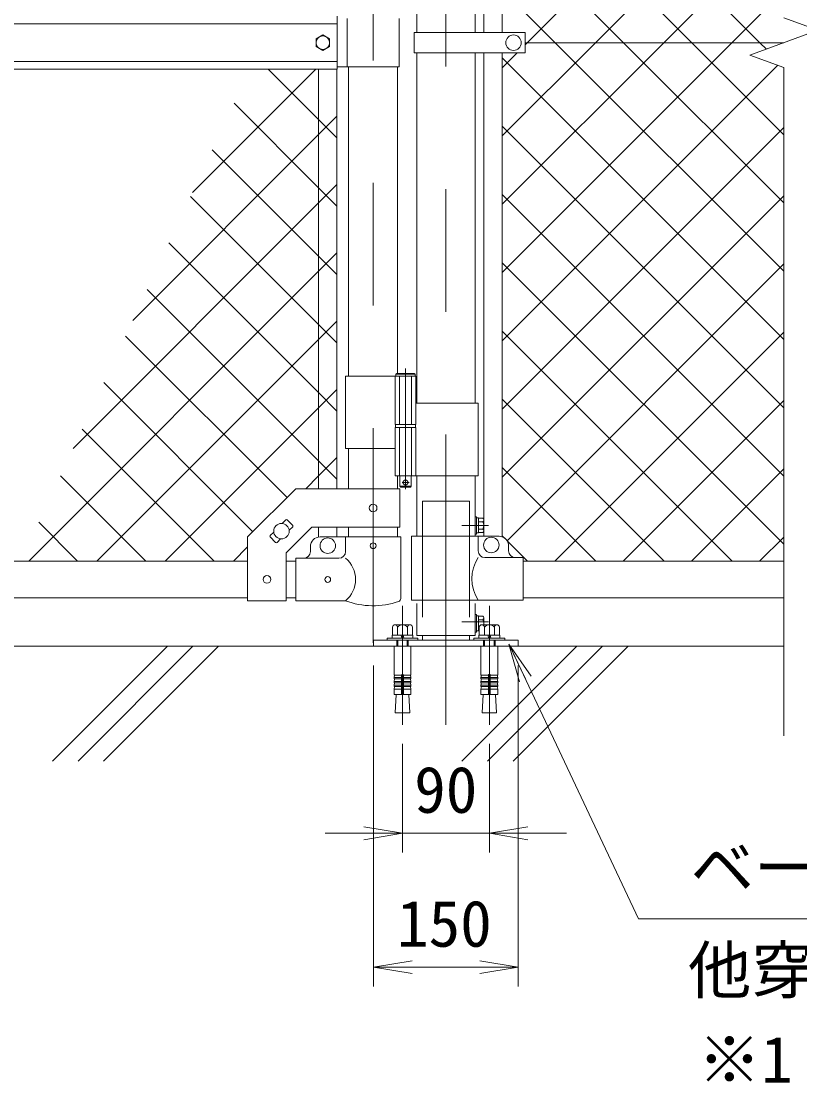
# Model space of a CAD drawing. Units: millimetres, scale not verified. Extents: x -4200 to 4200, y -2970 to 2970.
# Drawn here: x 1802 to 2609, y -491 to 609 of the extents above; entities that cross this region are included whole.
import ezdxf
from ezdxf.enums import TextEntityAlignment as Align

# ---------------------------------------------------------------- set-up
doc = ezdxf.new("R2010")
doc.units = ezdxf.units.MM
doc.header["$LTSCALE"] = 20
doc.linetypes.add('DASHED', pattern=[7.5, 6, -1.5])
doc.linetypes.add('USER1', pattern=[50.8, 31.75, -6.35, 6.35, -6.35])
for name, color, linetype, lineweight in [('0-1_D-BMK', 2, 'USER1', 13), ('0-2_D-STR1', 1, 'Continuous', 18), ('0-3_D-STR3', 3, 'Continuous', 13), ('0-4_D-STR-DIM', 7, 'Continuous', 9), ('0-5_0', 3, 'Continuous', 18), ('0-6_D-STR-TXT', 7, 'Continuous', 9), ('0-7_D-STR2', 7, 'Continuous', 9), ('0-9_D-BGD', 7, 'Continuous', 9), ('0-A_1', 7, 'Continuous', 9)]:
    doc.layers.add(name, color=color, linetype=linetype, lineweight=lineweight)
doc.styles.add('ＭＳ ゴシック', font='')
doc.styles.get('ＭＳ ゴシック').set_extended_font_data('MS Gothic')

# ---------------------------------------------------------------- blocks, each defined once
blk = doc.blocks.new('_Open')
at = {"layer": '0-5_0', "color": 7, "lineweight": 9}
blk.add_line((-20, 3.33), (0, 0), dxfattribs=at)
blk.add_lwpolyline([(-20, -3.33), (0, 0), (-20, 0)], dxfattribs=at)

msp = doc.modelspace()

# ---------------------------------------------------------------- linework, layer by layer
at = {"layer": '0-1_D-BMK'}
for p, q in [((2166.91, 1203.33), (2166.91, -35.07)), ((2242.31, 1196.83), (2242.31, -119.81)), ((2200.47, 249.01), (2200.47, 124.13)), ((2196.85, 131.09), (2204.1, 131.09)), ((2286.29, 86.59), (2258.84, 86.59)), ((2197.31, 3.19), (2197.31, -119.81)), ((2287.31, 3.19), (2287.31, -119.81)), ((2286.29, -13.41), (2258.84, -13.41))]:
    msp.add_line(p, q, dxfattribs=at)
at = {"layer": '0-2_D-STR1'}
for p, q in [((2212.06, 904.09), (2212.06, 597.09)), ((2272.56, 904.09), (2272.56, 597.09)), ((2212.06, 576.09), (2212.06, 213.09)), ((2272.56, 576.09), (2272.56, 213.09)), ((2141.51, 561.59), (2141.51, 241.09)), ((2192.31, 561.59), (2192.31, 244.09)), ((2141.51, 166.09), (2141.51, 124.64)), ((2192.31, 138.09), (2192.31, 124.64)), ((2212.06, 138.09), (2212.06, 75.29)), ((2272.56, 138.09), (2272.56, 75.29)), ((2141.51, 84.64), (2141.51, 74.59)), ((2192.31, 84.64), (2192.31, 74.59)), ((2036.91, 49.59), (1402.71, 49.59)), ((2086.91, 49.59), (2076.91, 49.59)), ((2322.31, 49.59), (2592.31, 49.59)), ((2036.91, 11.59), (1402.71, 11.59)), ((2086.91, 11.59), (2076.91, 11.59)), ((2322.31, 11.59), (2592.31, 11.59)), ((2212.06, 5.69), (2212.06, -27.41)), ((2272.56, 5.69), (2272.56, -27.41)), ((2212.06, -27.41), (2272.56, -27.41))]:
    msp.add_line(p, q, dxfattribs=at)
at = {"layer": '0-3_D-STR3'}
for p, q in [((2300.66, 597.09), (2300.66, 1099.87)), ((2281.66, 597.09), (2281.66, 1099.29)), ((1309.81, 606.09), (2129.81, 606.09)), ((2129.81, 559.09), (2129.81, 614.09)), ((2139.91, 611.59), (2139.91, 561.59)), ((2193.91, 611.59), (2193.91, 561.59)), ((2209.51, 597.09), (2209.51, 576.09)), ((2209.51, 597.09), (2324.31, 597.09)), ((2324.31, 597.09), (2324.31, 576.09)), ((2592.31, 586.59), (2324.31, 586.59)), ((2209.51, 576.09), (2324.31, 576.09)), ((2281.66, 75.29), (2281.66, 576.09)), ((2300.66, 74.72), (2300.66, 576.09)), ((1309.81, 567.09), (2129.81, 567.09)), ((2193.91, 561.59), (2129.81, 561.59)), ((1309.81, 559.09), (2129.81, 559.09)), ((2110.41, 559.09), (2110.41, 124.64)), ((2129.41, 559.09), (2129.41, 124.64)), ((2210.47, 243.09), (2190.47, 243.09)), ((2191.47, 244.09), (2209.47, 244.09)), ((2210.47, 243.09), (2209.47, 244.09)), ((2210.47, 243.09), (2210.47, 241.09)), ((2138.36, 241.09), (2138.36, 166.09)), ((2138.36, 241.09), (2211.27, 241.09)), ((2189.67, 241.09), (2189.67, 191.09)), ((2211.27, 241.09), (2211.27, 191.09)), ((2211.27, 213.09), (2275.61, 213.09)), ((2275.61, 213.09), (2275.61, 138.09)), ((2189.67, 191.09), (2211.27, 191.09)), ((2189.67, 188.09), (2211.27, 188.09)), ((2189.67, 188.09), (2189.67, 138.09)), ((2189.97, 191.09), (2189.97, 188.09)), ((2189.97, 188.09), (2210.97, 188.09)), ((2210.97, 191.09), (2210.97, 188.09)), ((2211.27, 188.09), (2211.27, 138.09)), ((2138.36, 166.09), (2189.56, 166.09)), ((2189.67, 138.09), (2275.61, 138.09)), ((2194.47, 138.09), (2194.47, 127.09)), ((2195.47, 126.09), (2194.47, 127.09)), ((2194.61, 84.64), (2194.61, 124.64)), ((2195.47, 126.09), (2205.47, 126.09)), ((2205.47, 126.09), (2206.47, 127.09)), ((2076.51, 92.31), (2072.79, 88.6)), ((2083.58, 86.65), (2077.92, 92.31)), ((2272.56, 95.59), (2274.16, 95.59)), ((2274.16, 95.59), (2274.16, 77.59)), ((2280.58, 94.09), (2276.16, 94.09)), ((2276.16, 94.09), (2276.16, 79.09)), ((2280.58, 90.35), (2276.16, 90.35)), ((2281.66, 92.22), (2281.66, 80.96)), ((2063.96, 79.76), (2060.24, 76.05)), ((2103.48, 84.64), (2076.91, 58.08)), ((2083.58, 85.24), (2079.86, 81.52)), ((2194.61, 84.64), (2103.48, 84.64)), ((2110.41, 84.64), (2110.41, 74.59)), ((2129.41, 84.64), (2129.41, 74.59)), ((2280.58, 82.84), (2276.16, 82.84)), ((2280.58, 79.09), (2276.16, 79.09)), ((2036.91, 8.39), (2036.91, 74.64)), ((2065.9, 68.98), (2060.24, 74.63)), ((2071.03, 72.69), (2067.32, 68.98)), ((2138.36, 74.59), (2111.91, 74.59)), ((2195.46, 74.59), (2138.36, 74.59)), ((2138.36, 74.59), (2138.36, 59.59)), ((2195.46, 74.59), (2195.46, 10.9)), ((2206.61, 75.29), (2297.31, 75.29)), ((2206.61, 75.29), (2206.61, 9.29)), ((2275.71, 75.29), (2275.71, 60.29)), ((2076.91, 8.39), (2076.91, 58.08)), ((2101.91, 59.59), (2101.91, 64.59)), ((2307.31, 65.29), (2307.31, 60.29)), ((2086.91, 52.59), (2131.36, 52.59)), ((2086.91, 8.59), (2086.91, 52.59)), ((2282.71, 53.29), (2322.31, 53.29)), ((2322.31, 53.29), (2322.31, 9.29)), ((2076.91, 8.39), (2036.91, 8.39)), ((2086.91, 8.59), (2138.36, 8.59)), ((2206.61, 9.29), (2322.31, 9.29)), ((2272.56, -5.84), (2274.16, -5.84)), ((2274.16, -5.84), (2274.16, -23.84)), ((2280.58, -7.34), (2276.16, -7.34)), ((2276.16, -7.34), (2276.16, -22.34)), ((2281.66, -9.21), (2281.66, -16.31)), ((2186.92, -18.81), (2186.92, -27.11)), ((2205.11, -16.31), (2189.52, -16.31)), ((2191.31, -16.31), (2203.31, -16.31)), ((2192.12, -27.11), (2192.12, -18.81)), ((2202.51, -27.11), (2202.51, -18.81)), ((2207.7, -27.11), (2207.7, -18.81)), ((2280.58, -11.09), (2276.16, -11.09)), ((2276.94, -18.6), (2276.16, -18.6)), ((2276.92, -18.81), (2276.92, -27.11)), ((2295.11, -16.31), (2279.52, -16.31)), ((2281.31, -16.31), (2293.31, -16.31)), ((2282.12, -27.11), (2282.12, -18.81)), ((2292.51, -27.11), (2292.51, -18.81)), ((2297.7, -27.11), (2297.7, -18.81)), ((2181.31, -30.11), (2181.31, -32.41)), ((2213.31, -30.11), (2181.31, -30.11)), ((2181.31, -32.41), (2213.31, -32.41)), ((2208.06, -27.11), (2186.56, -27.11)), ((2186.56, -27.11), (2186.56, -30.11)), ((2186.56, -30.11), (2208.06, -30.11)), ((2186.92, -27.11), (2207.7, -27.11)), ((2191.31, -32.41), (2191.31, -38.41)), ((2192.39, -38.41), (2192.39, -32.41)), ((2195.81, -27.11), (2196.62, -30.11)), ((2198.81, -30.11), (2198.01, -27.11)), ((2202.23, -38.41), (2202.23, -32.41)), ((2203.31, -38.41), (2203.31, -32.41)), ((2208.06, -30.11), (2208.06, -27.11)), ((2213.31, -32.41), (2213.31, -30.11)), ((2218.01, -27.41), (2218.01, -32.41)), ((2266.61, -27.41), (2266.61, -32.41)), ((2271.31, -30.11), (2271.31, -32.41)), ((2303.31, -30.11), (2271.31, -30.11)), ((2276.92, -22.34), (2276.16, -22.34)), ((2298.06, -27.11), (2276.56, -27.11)), ((2276.56, -27.11), (2276.56, -30.11)), ((2276.56, -30.11), (2298.06, -30.11)), ((2276.92, -27.11), (2297.7, -27.11)), ((2281.31, -32.41), (2281.31, -38.41)), ((2282.39, -38.41), (2282.39, -32.41)), ((2285.81, -27.11), (2286.62, -30.11)), ((2288.81, -30.11), (2288.01, -27.11)), ((2292.23, -38.41), (2292.23, -32.41)), ((2293.31, -38.41), (2293.31, -32.41)), ((2298.06, -30.11), (2298.06, -27.11)), ((2303.31, -32.41), (2303.31, -30.11)), ((2188.66, -38.41), (2188.66, -68.44)), ((2188.66, -38.41), (2205.96, -38.41)), ((2205.96, -38.41), (2205.96, -68.44)), ((2278.66, -38.41), (2278.66, -68.44)), ((2295.96, -38.41), (2295.96, -68.44)), ((2196.31, -68.44), (2188.66, -68.44)), ((2188.66, -70.94), (2189.1, -68.48)), ((2188.66, -70.94), (2196.31, -70.94)), ((2188.66, -70.94), (2188.66, -72.44)), ((2188.66, -72.44), (2196.31, -72.44)), ((2188.66, -74.94), (2189.1, -72.48)), ((2188.66, -74.94), (2196.31, -74.94)), ((2188.66, -74.94), (2188.66, -76.44)), ((2188.66, -76.44), (2196.31, -76.44)), ((2188.66, -78.94), (2189.1, -76.48)), ((2196.31, -68.44), (2196.31, -88.41)), ((2198.31, -68.44), (2205.96, -68.44)), ((2198.31, -68.44), (2198.31, -88.41)), ((2205.96, -70.94), (2198.31, -70.94)), ((2205.96, -72.44), (2198.31, -72.44)), ((2205.96, -74.94), (2198.31, -74.94)), ((2205.96, -76.44), (2198.31, -76.44)), ((2205.96, -70.94), (2205.53, -68.48)), ((2205.96, -74.94), (2205.53, -72.48)), ((2205.96, -78.94), (2205.53, -76.48)), ((2205.96, -70.94), (2205.96, -72.44)), ((2205.96, -74.94), (2205.96, -76.44)), ((2286.31, -68.44), (2278.66, -68.44)), ((2278.66, -70.94), (2279.1, -68.48)), ((2278.66, -70.94), (2286.31, -70.94)), ((2278.66, -70.94), (2278.66, -72.44)), ((2278.66, -72.44), (2286.31, -72.44)), ((2278.66, -74.94), (2279.1, -72.48)), ((2278.66, -74.94), (2286.31, -74.94)), ((2278.66, -74.94), (2278.66, -76.44)), ((2278.66, -76.44), (2286.31, -76.44)), ((2278.66, -78.94), (2279.1, -76.48)), ((2286.31, -68.44), (2286.31, -88.41)), ((2288.31, -68.44), (2295.96, -68.44)), ((2288.31, -68.44), (2288.31, -88.41)), ((2295.96, -70.94), (2288.31, -70.94)), ((2295.96, -72.44), (2288.31, -72.44)), ((2295.96, -74.94), (2288.31, -74.94)), ((2295.96, -76.44), (2288.31, -76.44)), ((2295.96, -70.94), (2295.53, -68.48)), ((2295.96, -74.94), (2295.53, -72.48)), ((2295.96, -78.94), (2295.53, -76.48)), ((2295.96, -70.94), (2295.96, -72.44)), ((2295.96, -74.94), (2295.96, -76.44)), ((2188.66, -78.94), (2196.31, -78.94)), ((2188.66, -78.94), (2188.66, -80.44)), ((2188.66, -82.91), (2189.1, -80.44)), ((2188.66, -80.44), (2196.31, -80.44)), ((2188.66, -82.91), (2196.31, -82.91)), ((2188.66, -82.91), (2188.66, -88.41)), ((2205.96, -78.94), (2198.31, -78.94)), ((2205.96, -80.44), (2198.31, -80.44)), ((2205.96, -82.91), (2198.31, -82.91)), ((2205.96, -82.91), (2205.53, -80.44)), ((2205.96, -78.94), (2205.96, -80.44)), ((2205.96, -82.91), (2205.96, -88.41)), ((2278.66, -78.94), (2286.31, -78.94)), ((2278.66, -78.94), (2278.66, -80.44)), ((2278.66, -82.91), (2279.1, -80.44)), ((2278.66, -80.44), (2286.31, -80.44)), ((2278.66, -82.91), (2286.31, -82.91)), ((2278.66, -82.91), (2278.66, -88.41)), ((2295.96, -78.94), (2288.31, -78.94)), ((2295.96, -80.44), (2288.31, -80.44)), ((2295.96, -82.91), (2288.31, -82.91)), ((2295.96, -82.91), (2295.53, -80.44)), ((2295.96, -78.94), (2295.96, -80.44)), ((2295.96, -82.91), (2295.96, -88.41)), ((2188.66, -88.41), (2205.96, -88.41)), ((2190.82, -88.41), (2189.73, -107.51)), ((2203.81, -88.41), (2204.89, -107.51)), ((2278.66, -88.41), (2295.96, -88.41)), ((2280.82, -88.41), (2279.73, -107.51)), ((2293.81, -88.41), (2294.89, -107.51)), ((2204.89, -107.51), (2189.73, -107.51)), ((2294.89, -107.51), (2279.73, -107.51))]:
    msp.add_line(p, q, dxfattribs=at)
at = {"layer": '0-3_D-STR3', "linetype": 'DASHED'}
for p, q in [((2194.17, 241.09), (2194.17, 191.09)), ((2206.77, 241.09), (2206.77, 191.09)), ((2194.17, 188.09), (2194.17, 138.09)), ((2206.77, 188.09), (2206.77, 138.09)), ((2218.01, 111.59), (2218.01, -27.41)), ((2218.01, 111.59), (2266.61, 111.59)), ((2266.61, 111.59), (2266.61, -27.41))]:
    msp.add_line(p, q, dxfattribs=at)
at = {"layer": '0-3_D-STR3'}
for points in [[(2114.81, 594.69), (2107.8, 590.64), (2107.8, 582.54), (2114.81, 578.49), (2121.83, 582.54), (2121.83, 590.64)], [(2276.16, 94.29), (2274.16, 94.29), (2274.16, 78.89), (2276.16, 78.89)], [(2276.16, -7.14), (2274.16, -7.14), (2274.16, -22.54), (2276.16, -22.54)], [(2167.31, -38.41), (2317.31, -38.41), (2317.31, -32.41), (2167.31, -32.41)]]:
    msp.add_lwpolyline(points, close=True, dxfattribs=at)
for points in [[(2191.47, 244.09), (2190.47, 243.09), (2190.47, 241.09)], [(2206.47, 138.09), (2206.47, 127.09), (2194.47, 127.09)], [(2194.61, 124.64), (2086.91, 124.64), (2036.91, 74.64)], [(2272.56, 95.59), (2272.56, 77.59), (2274.16, 77.59)], [(2272.56, -5.84), (2272.56, -23.84), (2274.16, -23.84)]]:
    msp.add_lwpolyline(points, dxfattribs=at)
for centre, radius in [((2312.31, 586.59), 8), ((2114.81, 586.59), 7.03), ((2200.47, 131.09), 2.5), ((2166.91, 104.64), 4), ((2071.91, 80.64), 8), ((2119.91, 65.59), 8), ((2166.91, 65.59), 3), ((2289.31, 66.29), 8), ((2056.91, 30.64), 4), ((2119.91, 30.59), 3)]:
    msp.add_circle(centre, radius, dxfattribs=at)
for centre, radius, start, end in [((2077.21, 91.6), 1, 45, 135), ((2279.5, 92.22), 2.16, 300, 60), ((2274.58, 86.59), 7.08, 327.93138, 32.06862), ((2082.87, 85.95), 1, 315, 45), ((2279.5, 80.96), 2.16, 300, 60), ((2060.95, 75.34), 1, 135, 225), ((2066.61, 69.68), 1, 225, 315), ((2111.91, 64.59), 10, 90, 180), ((2297.31, 65.29), 10, 0, 90), ((2094.91, 59.59), 7, 270, 0), ((2131.36, 59.59), 7, 270, 0), ((2282.71, 60.29), 7, 180, 270), ((2314.31, 60.29), 7, 180, 270), ((2120.17, 30.59), 28.55, 309.59418, 50.40582), ((2309.93, 31.29), 40.68, 147.25964, 212.74036), ((2166.91, 83.33), 80, 249.0916, 289.22051), ((2192.16, 10.9), 3.3, 289.22051, 0), ((2279.5, -9.21), 2.16, 300, 60), ((2189.52, -18.91), 2.6, 2.20423, 177.79577), ((2197.31, -22.96), 6.65, 38.61324, 141.38676), ((2205.11, -18.91), 2.6, 2.20423, 177.79577), ((2205.11, -18.91), 2.6, 2.20423, 177.79577), ((2279.52, -18.91), 2.6, 2.20423, 177.79577), ((2274.58, -14.84), 7.08, 348.07662, 32.06862), ((2287.31, -22.96), 6.65, 38.61324, 141.38676), ((2295.11, -18.91), 2.6, 2.20423, 177.79577), ((2197.31, -68.44), 1, 0, 180), ((2287.31, -68.44), 1, 0, 180)]:
    msp.add_arc(centre, radius, start, end, dxfattribs=at)
at = {"layer": '0-4_D-STR-DIM'}
for p, q in [((2627.55, 599.42), (2592.31, 612.25)), ((2557.07, 573.77), (2627.55, 599.42)), ((2592.31, 560.94), (2557.07, 573.77)), ((2592.31, -131.41), (2592.31, 560.94)), ((2167.31, -58.41), (2167.31, -391.02)), ((2317.31, -58.41), (2317.31, -391.02)), ((2197.31, -139.81), (2197.31, -252.32)), ((2287.31, -139.81), (2287.31, -252.32)), ((2157.31, -232.32), (2117.31, -232.32)), ((2197.31, -232.32), (2287.31, -232.32)), ((2327.31, -232.32), (2367.31, -232.32)), ((2207.31, -371.02), (2277.31, -371.02))]:
    msp.add_line(p, q, dxfattribs=at)
at = {"layer": '0-6_D-STR-TXT'}
msp.add_lwpolyline([(3288.39, -320.89), (2441.78, -320.89), (2308.47, -38.13)], dxfattribs=at)
at = {"layer": '0-7_D-STR2'}
for p, q in [((2497, 586.59), (2300.66, 782.93)), ((2397.25, 586.59), (2592.31, 781.66)), ((2426.29, 586.59), (2300.66, 712.22)), ((2467.96, 586.59), (2592.31, 710.95)), ((2355.58, 586.59), (2300.66, 641.51)), ((2538.67, 586.59), (2592.31, 640.24)), ((2300.66, 490.01), (2397.25, 586.59)), ((2300.66, 419.3), (2467.96, 586.59)), ((2300.66, 348.59), (2538.67, 586.59)), ((2592.31, 349.86), (2355.58, 586.59)), ((2592.31, 420.57), (2426.29, 586.59)), ((2592.31, 491.28), (2497, 586.59)), ((2300.66, 560.72), (2316.04, 576.09)), ((2592.31, 279.15), (2300.66, 570.8)), ((2300.66, 277.88), (2586.02, 563.23)), ((1979.64, 431.33), (2107.41, 559.09)), ((2129.41, 558.66), (2128.97, 559.09)), ((2110.41, 436.23), (2022.79, 523.86)), ((2110.41, 491.39), (2129.41, 510.39)), ((2592.31, 208.44), (2300.66, 500.09)), ((2300.66, 207.17), (2592.31, 498.82)), ((1917.86, 298.83), (2110.41, 491.39)), ((2110.41, 365.52), (2000.3, 475.63)), ((2110.41, 420.68), (2129.41, 439.68)), ((2129.41, 417.23), (2110.41, 436.23)), ((2592.31, 137.73), (2300.66, 429.38)), ((1856.07, 166.34), (2110.41, 420.68)), ((2110.41, 294.81), (1977.81, 427.41)), ((2300.66, 136.46), (2592.31, 428.11)), ((2110.41, 224.1), (1955.33, 379.19)), ((2110.41, 349.97), (2129.41, 368.97)), ((2129.41, 346.52), (2110.41, 365.52)), ((2592.31, 67.02), (2300.66, 358.67)), ((2305.66, 70.74), (2592.31, 357.39)), ((1810.04, 49.59), (2110.41, 349.97)), ((2110.41, 153.39), (1932.84, 330.96)), ((2110.41, 279.26), (2129.41, 298.26)), ((2129.41, 275.81), (2110.41, 294.81)), ((2539.03, 49.59), (2300.66, 287.96)), ((2355.22, 49.59), (2592.31, 286.68)), ((1880.75, 49.59), (2110.41, 279.26)), ((2077.68, 115.41), (1910.35, 282.74)), ((2042.32, 80.06), (1887.87, 234.52)), ((2110.41, 208.54), (2129.41, 227.54)), ((2129.41, 205.1), (2110.41, 224.1)), ((2468.32, 49.59), (2300.66, 217.25)), ((2425.93, 49.59), (2592.31, 215.97)), ((1951.46, 49.59), (2110.41, 208.54)), ((2002.08, 49.59), (1865.38, 186.29)), ((2129.41, 134.39), (2110.41, 153.39)), ((2397.61, 49.59), (2300.66, 146.54)), ((2496.64, 49.59), (2592.31, 145.26)), ((1931.37, 49.59), (1842.89, 138.07)), ((1860.66, 49.59), (1820.4, 89.85)), ((2303.05, 73.43), (2300.66, 75.83)), ((2326.89, 49.59), (2305.45, 71.04)), ((2567.35, 49.59), (2592.31, 74.55)), ((2022.17, 49.59), (2036.91, 64.33))]:
    msp.add_line(p, q, dxfattribs=at)
for points in [[(2574.28, 580.03), (2567.71, 586.59), (2300.66, 853.64)], [(2324.31, 584.37), (2326.54, 586.59), (2592.31, 852.37)], [(2129.41, 487.94), (2110.41, 506.94), (2058.26, 559.09)], [(2097.22, 124.64), (2110.41, 137.83), (2129.41, 156.83)]]:
    msp.add_lwpolyline(points, dxfattribs=at)
at = {"layer": '0-9_D-BGD'}
for p, q in [((2592.31, -38.41), (-107.69, -38.41)), ((1834.64, -157.47), (1953.7, -38.41)), ((1861.16, -157.47), (1980.22, -38.41)), ((1887.67, -157.47), (2006.74, -38.41)), ((2258.91, -157.47), (2377.97, -38.41))]:
    msp.add_line(p, q, dxfattribs=at)
at = {"layer": '0-A_1'}
for p, q in [((2285.42, -157.47), (2404.48, -38.41)), ((2311.94, -157.47), (2431, -38.41))]:
    msp.add_line(p, q, dxfattribs=at)

# ---------------------------------------------------------------- block references
at = {"layer": '0-4_D-STR-DIM', "xscale": 2, "yscale": 2}
for p in [(2197.31, -232.32), (2317.31, -371.02)]:
    msp.add_blockref('_Open', p, dxfattribs=at)
at = {"layer": '0-4_D-STR-DIM', "xscale": 2, "yscale": 2, "rotation": 180}
for p in [(2287.31, -232.32), (2167.31, -371.02)]:
    msp.add_blockref('_Open', p, dxfattribs=at)
at = {"layer": '0-6_D-STR-TXT', "xscale": 2, "yscale": 2, "rotation": 115.24209}
msp.add_blockref('_Open', (2307.62, -36.32), dxfattribs=at)

# ---------------------------------------------------------------- texts
at = {"layer": '0-4_D-STR-DIM', "style": 'ＭＳ ゴシック'}
for s, p in [('90', (2209.44, -225.57)), ('150', (2191.66, -364.27))]:
    msp.add_text(s, height=48.09, dxfattribs=at).set_placement(p, align=Align.BOTTOM_LEFT)
at = {"layer": '0-6_D-STR-TXT', "style": 'ＭＳ ゴシック'}
for s, p in [('ベースプレート 150x150x6 ', (2495.75, -306.27)), ('他穿孔めねじアンカーM12', (2493.13, -412.51)), ('※1', (2503.22, -505.17))]:
    msp.add_text(s, height=48.09, dxfattribs=at).set_placement(p, align=Align.BOTTOM_LEFT)

doc.saveas('drawing.dxf')
